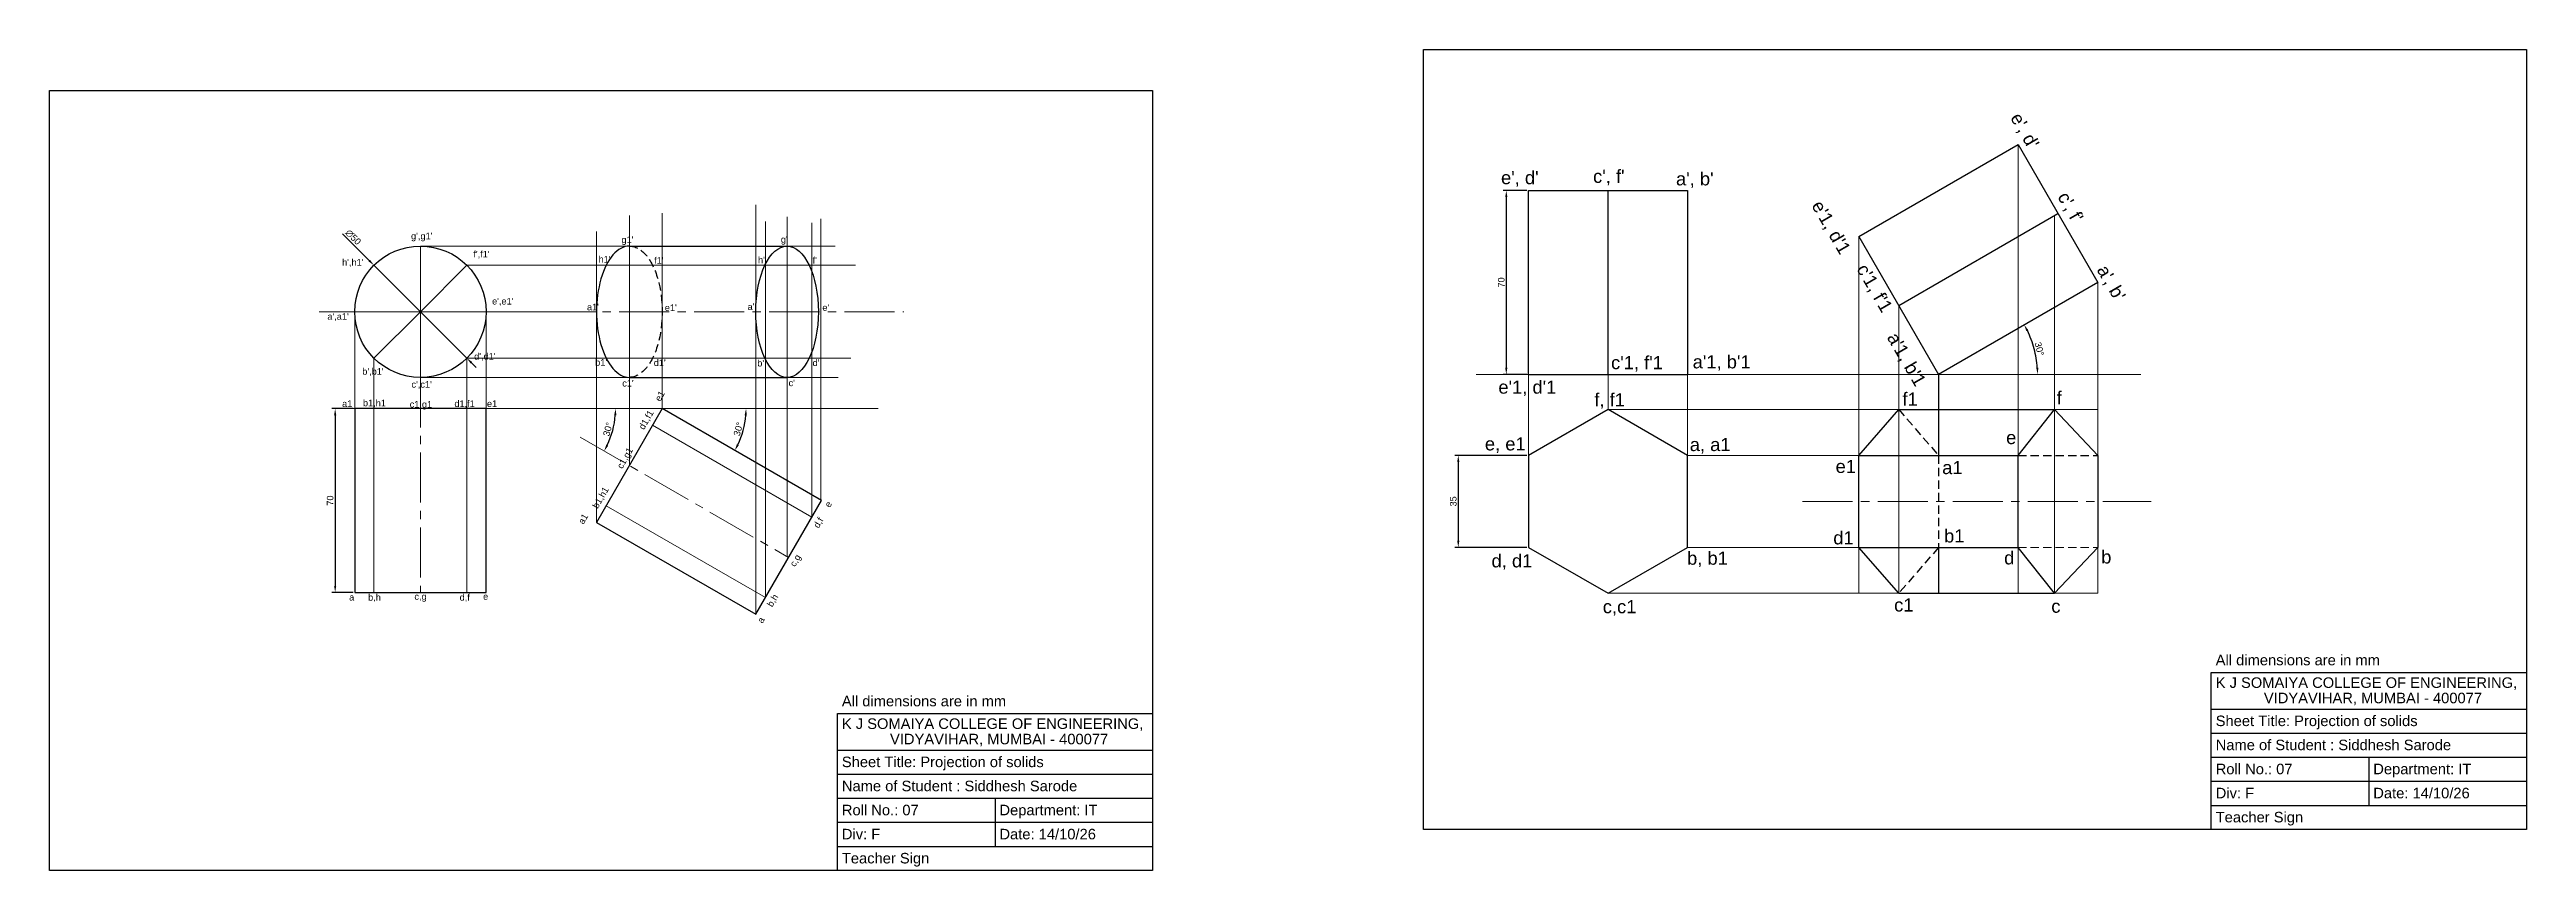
# Model space of a CAD drawing. Header units: millimetres. Extents: x 1954 to 2897, y 1348 to 1661.
import ezdxf

# ---------------------------------------------------------------- set-up
doc = ezdxf.new("R2010")
doc.units = ezdxf.units.MM
doc.linetypes.add('CENTER2', pattern=[28.575, 19.05, -3.175, 3.175, -3.175])
doc.linetypes.add('HIDDEN2', pattern=[4.7625, 3.175, -1.5875])
doc.styles.get("Standard").update_dxf_attribs({"font": 'arial.ttf'})
doc.dimstyles.new('ISO-25', dxfattribs={"dimtxt": 2.5, "dimasz": 2.5, "dimexe": 1.25, "dimexo": 0.625, "dimtad": 1, "dimtxsty": 'Standard', "dimcen": 2.5, "dimadec": 0, "dimazin": 0, "dimtfac": 1, "dimtmove": 0, "dimatfit": 3, "dimfxl": 1, "dimarcsym": 0})

# ---------------------------------------------------------------- blocks, each defined once
blk = doc.blocks.new('*D8')
at = {"color": 0, "linetype": 'Continuous', "lineweight": -2, "transparency": 16777216}
for p, q in [((2516.49, 1607.26), (2507.44, 1607.26)), ((2508.69, 1604.76), (2508.69, 1539.76)), ((2516.49, 1537.26), (2507.44, 1537.26))]:
    blk.add_line(p, q, dxfattribs=at)
at = {"color": 0, "linetype": 'Continuous', "transparency": 16777216}
for points in [[(2508.27, 1604.76), (2509.1, 1604.76), (2508.69, 1607.26)], [(2508.27, 1539.76), (2509.1, 1539.76), (2508.69, 1537.26)]]:
    blk.add_solid(points, dxfattribs=at)
at = {"layer": 'Defpoints', "color": 0, "linetype": 'Continuous', "transparency": 16777216}
for p in [(2517.12, 1607.26), (2508.69, 1537.26), (2517.12, 1537.26)]:
    blk.add_point(p, dxfattribs=at)
at = {"color": 0, "linetype": 'Continuous', "lineweight": 9, "transparency": 16777216, "insert": (2506.78, 1572.26), "char_height": 2.5, "attachment_point": 5, "rotation": 90}
blk.add_mtext('70', dxfattribs=at)
blk = doc.blocks.new('*D10')
at = {"color": 0, "linetype": 'CENTER2', "lineweight": -2, "transparency": 16777216}
blk.add_arc((2673.25, 1537.26), 37.7, 3.79968, 26.20032, dxfattribs=at)
at = {"color": 0, "linetype": 'CENTER2', "lineweight": 9, "transparency": 16777216}
for points in [[(2706.71, 1553.71), (2707.45, 1554.11), (2705.9, 1556.11)], [(2711.29, 1539.77), (2710.46, 1539.75), (2710.96, 1537.26)]]:
    blk.add_solid(points, dxfattribs=at)
at = {"layer": 'Defpoints', "color": 0, "linetype": 'CENTER2', "lineweight": 9, "transparency": 16777216}
for p in [(2733.87, 1572.26), (2708.68, 1550.16), (2564.89, 1537.26), (2673.25, 1537.26), (2750.35, 1537.26)]:
    blk.add_point(p, dxfattribs=at)
at = {"color": 0, "linetype": 'CENTER2', "lineweight": 9, "transparency": 16777216, "insert": (2711.65, 1546.95), "char_height": 2.5, "attachment_point": 5, "rotation": 284.15749}
blk.add_mtext('30°', dxfattribs=at)
blk = doc.blocks.new('*D17')
at = {"color": 0, "lineweight": -2, "transparency": 16777216}
for p, q in [((2516.49, 1506.38), (2489.15, 1506.38)), ((2490.4, 1503.88), (2490.4, 1473.88)), ((2516.49, 1471.38), (2489.15, 1471.38))]:
    blk.add_line(p, q, dxfattribs=at)
at = {"color": 0, "transparency": 16777216}
for points in [[(2489.98, 1503.88), (2490.82, 1503.88), (2490.4, 1506.38)], [(2489.98, 1473.88), (2490.82, 1473.88), (2490.4, 1471.38)]]:
    blk.add_solid(points, dxfattribs=at)
at = {"layer": 'Defpoints', "color": 0, "transparency": 16777216}
for p in [(2517.12, 1506.38), (2490.4, 1471.38), (2517.12, 1471.38)]:
    blk.add_point(p, dxfattribs=at)
at = {"color": 0, "transparency": 16777216, "insert": (2488.5, 1488.88), "char_height": 2.5, "attachment_point": 5, "rotation": 90}
blk.add_mtext('35', dxfattribs=at)
blk = doc.blocks.new('*U33')
at = {"linetype": 'Continuous', "lineweight": 9}
blk.add_line((-12.5, 0), (12.5, 0), dxfattribs=at)
blk = doc.blocks.new('*U35')
at = {"color": 0, "linetype": 'ByBlock', "lineweight": -2, "transparency": 16777216}
for p, rotation in [((3192.34, 2094.5), 90), ((3183.5, 2090.84), 135), ((3201.18, 2090.84), 45), ((3179.84, 2082), 180), ((3183.5, 2073.16), 225), ((3192.34, 2069.5), 270), ((3201.18, 2073.16), 315.0000000000001)]:
    blk.add_blockref('*U33', p, dxfattribs=dict(at, rotation=rotation))
blk.add_blockref('*U33', (3204.84, 2082), dxfattribs=at)
blk = doc.blocks.new('*D36')
at = {"color": 0, "linetype": 'Continuous', "lineweight": -2, "transparency": 16777216}
for p, q in [((2065.59, 1590.75), (2075.78, 1580.56)), ((2112.9, 1543.44), (2077.54, 1578.8)), ((2114.67, 1541.67), (2116.43, 1539.91))]:
    blk.add_line(p, q, dxfattribs=at)
at = {"color": 0, "linetype": 'Continuous', "lineweight": 9, "transparency": 16777216}
for points in [[(2076.07, 1580.86), (2075.48, 1580.27), (2077.54, 1578.8)], [(2114.96, 1541.97), (2114.37, 1541.38), (2112.9, 1543.44)]]:
    blk.add_solid(points, dxfattribs=at)
at = {"layer": 'Defpoints', "color": 0, "linetype": 'Continuous', "lineweight": 9, "transparency": 16777216}
for p in [(2077.54, 1578.8), (2112.9, 1543.44)]:
    blk.add_point(p, dxfattribs=at)
at = {"color": 0, "linetype": 'Continuous', "lineweight": 9, "transparency": 16777216, "insert": (2069.65, 1589.48), "char_height": 2.5, "attachment_point": 5, "rotation": 315}
blk.add_mtext('∅50', dxfattribs=at)
blk = doc.blocks.new('*D37')
at = {"color": 0, "linetype": 'Continuous', "lineweight": -2, "transparency": 16777216}
for p, q in [((2069.6, 1524.2), (2061.53, 1524.2)), ((2062.78, 1521.7), (2062.78, 1456.7)), ((2069.6, 1454.2), (2061.53, 1454.2))]:
    blk.add_line(p, q, dxfattribs=at)
at = {"color": 0, "linetype": 'Continuous', "lineweight": 9, "transparency": 16777216}
for points in [[(2062.36, 1521.7), (2063.19, 1521.7), (2062.78, 1524.2)], [(2062.36, 1456.7), (2063.19, 1456.7), (2062.78, 1454.2)]]:
    blk.add_solid(points, dxfattribs=at)
at = {"layer": 'Defpoints', "color": 0, "linetype": 'Continuous', "lineweight": 9, "transparency": 16777216}
for p in [(2070.22, 1524.2), (2062.78, 1454.2), (2070.22, 1454.2)]:
    blk.add_point(p, dxfattribs=at)
at = {"color": 0, "linetype": 'Continuous', "lineweight": 9, "transparency": 16777216, "insert": (2060.87, 1489.2), "char_height": 2.5, "attachment_point": 5, "rotation": 90}
blk.add_mtext('70', dxfattribs=at)
blk = doc.blocks.new('*D38')
at = {"color": 0, "linetype": 'Continuous', "lineweight": -2, "transparency": 16777216}
blk.add_arc((2137.3, 1524.2), 32.24, 334.44402, 355.55598, dxfattribs=at)
at = {"color": 0, "linetype": 'Continuous', "lineweight": 9, "transparency": 16777216}
for points in [[(2169.02, 1521.72), (2169.86, 1521.69), (2169.54, 1524.2)], [(2166.75, 1510.1), (2166.01, 1510.49), (2165.22, 1508.08)]]:
    blk.add_solid(points, dxfattribs=at)
at = {"layer": 'Defpoints', "color": 0, "linetype": 'Continuous', "lineweight": 9, "transparency": 16777216}
for p in [(2064.13, 1524.2), (2269.51, 1524.2), (2156, 1513.4), (2167.59, 1513.17), (2235.42, 1467.55)]:
    blk.add_point(p, dxfattribs=at)
at = {"color": 0, "linetype": 'Continuous', "lineweight": 9, "transparency": 16777216, "insert": (2166.6, 1516.35), "char_height": 2.5, "attachment_point": 5, "rotation": 75}
blk.add_mtext('30°', dxfattribs=at)
blk = doc.blocks.new('*D83')
at = {"color": 0, "lineweight": -2, "transparency": 16777216}
blk.add_arc((2187.3, 1524.2), 31.91, 334.48999, 355.51001, dxfattribs=at)
at = {"color": 0, "lineweight": 9, "transparency": 16777216}
for points in [[(2218.69, 1521.72), (2219.53, 1521.69), (2219.21, 1524.2)], [(2216.47, 1510.26), (2215.73, 1510.65), (2214.93, 1508.25)]]:
    blk.add_solid(points, dxfattribs=at)
at = {"layer": 'Defpoints', "color": 0, "lineweight": 9, "transparency": 16777216}
for p in [(2064.13, 1524.2), (2187.3, 1524.2), (2269.51, 1524.2), (2217.28, 1513.29), (2247.92, 1489.2)]:
    blk.add_point(p, dxfattribs=at)
at = {"color": 0, "lineweight": 9, "transparency": 16777216, "insert": (2216.28, 1516.43), "char_height": 2.5, "attachment_point": 5, "rotation": 75}
blk.add_mtext('30°', dxfattribs=at)

msp = doc.modelspace()

# ---------------------------------------------------------------- linework, layer by layer
for p, q in [((2477.114, 1660.962), (2897.114, 1660.962)), ((2477.114, 1363.962), (2477.114, 1660.962)), ((2897.114, 1660.962), (2897.114, 1363.962)), ((1954.024, 1645.332), (2374.024, 1645.332)), ((1954.024, 1348.332), (1954.024, 1645.332)), ((2374.024, 1645.332), (2374.024, 1348.332)), ((2673.251, 1537.262), (2673.251, 1506.375)), ((2673.251, 1471.375), (2673.251, 1453.875)), ((2777.114, 1423.785), (2897.114, 1423.785)), ((2777.114, 1363.962), (2777.114, 1423.785)), ((2254.024, 1408.155), (2374.024, 1408.155)), ((2254.024, 1348.332), (2254.024, 1408.155)), ((2777.114, 1409.795), (2897.114, 1409.795)), ((2777.114, 1400.629), (2897.114, 1400.629)), ((2254.024, 1394.165), (2374.024, 1394.165)), ((2777.114, 1391.462), (2897.114, 1391.462)), ((2837.114, 1391.462), (2837.114, 1373.129)), ((2254.024, 1384.998), (2374.024, 1384.998)), ((2777.114, 1382.295), (2897.114, 1382.295)), ((2254.024, 1375.832), (2374.024, 1375.832)), ((2314.024, 1375.832), (2314.024, 1357.498)), ((2777.114, 1373.129), (2897.114, 1373.129)), ((2254.024, 1366.665), (2374.024, 1366.665)), ((2897.114, 1363.962), (2477.114, 1363.962)), ((2897.114, 1363.962), (2777.114, 1363.962)), ((2254.024, 1357.498), (2374.024, 1357.498)), ((2374.024, 1348.332), (1954.024, 1348.332)), ((2374.024, 1348.332), (2254.024, 1348.332))]:
    msp.add_line(p, q)
at = {"linetype": 'Continuous', "lineweight": 30}
for p, q in [((2642.94, 1589.762), (2703.562, 1624.762)), ((2703.562, 1624.762), (2733.873, 1572.262)), ((2517.119, 1537.262), (2517.119, 1607.262)), ((2517.119, 1607.262), (2577.741, 1607.262)), ((2547.43, 1537.262), (2547.43, 1607.262)), ((2577.741, 1607.262), (2577.741, 1537.262)), ((2658.095, 1563.512), (2718.717, 1598.512)), ((2174.797, 1586.119), (2234.835, 1586.119)), ((2642.94, 1589.762), (2673.251, 1537.262)), ((2733.873, 1572.262), (2673.251, 1537.262)), ((2517.119, 1537.262), (2577.741, 1537.262)), ((2174.797, 1536.119), (2234.835, 1536.119)), ((2070.221, 1524.2), (2070.221, 1454.2)), ((2120.221, 1524.2), (2070.221, 1524.2)), ((2120.221, 1454.2), (2120.221, 1524.2)), ((2187.297, 1524.2), (2162.297, 1480.899)), ((2247.919, 1489.2), (2187.297, 1524.2)), ((2642.94, 1506.375), (2658.095, 1523.875)), ((2658.095, 1523.875), (2703.562, 1523.875)), ((2703.562, 1523.875), (2717.46, 1523.875)), ((2703.562, 1506.375), (2717.46, 1523.875)), ((2717.46, 1523.875), (2733.873, 1506.375)), ((2642.94, 1471.375), (2642.94, 1506.375)), ((2642.94, 1506.375), (2673.251, 1506.375)), ((2673.251, 1506.375), (2703.562, 1506.375)), ((2703.562, 1471.375), (2703.562, 1506.375)), ((2733.873, 1506.375), (2733.873, 1471.375)), ((2162.297, 1480.899), (2222.919, 1445.899)), ((2222.919, 1445.899), (2247.919, 1489.2)), ((2658.095, 1453.875), (2642.94, 1471.375)), ((2642.94, 1471.375), (2673.251, 1471.375)), ((2673.251, 1471.375), (2703.562, 1471.375)), ((2717.46, 1453.875), (2703.562, 1471.375)), ((2733.873, 1471.375), (2717.46, 1453.875)), ((2070.221, 1454.2), (2120.221, 1454.2)), ((2658.095, 1453.875), (2717.46, 1453.875))]:
    msp.add_line(p, q, dxfattribs=at)
at = {"linetype": 'Continuous', "lineweight": 9}
for p, q in [((2703.562, 1624.762), (2703.562, 1453.875)), ((2174.797, 1502.55), (2174.797, 1597.705)), ((2187.297, 1524.2), (2187.297, 1598.677)), ((2222.919, 1445.899), (2222.919, 1601.838)), ((2234.835, 1467.887), (2234.835, 1597.218)), ((2247.673, 1489.342), (2247.673, 1596.489)), ((2717.46, 1597.786), (2717.46, 1453.875)), ((2095.221, 1586.119), (2253.167, 1586.119)), ((2162.297, 1480.899), (2162.297, 1591.626)), ((2642.94, 1589.762), (2642.94, 1453.875)), ((2733.873, 1572.262), (2733.873, 1453.875)), ((2070.221, 1561.119), (2070.221, 1524.2)), ((2120.221, 1561.119), (2120.221, 1524.2)), ((2120.221, 1561.119), (2162.297, 1561.119)), ((2658.095, 1563.512), (2658.095, 1453.875)), ((2077.544, 1543.442), (2077.544, 1454.2)), ((2112.899, 1543.442), (2112.899, 1454.2)), ((2497.231, 1537.262), (2517.119, 1537.262)), ((2517.119, 1506.375), (2517.119, 1537.262)), ((2547.43, 1523.875), (2547.43, 1537.262)), ((2564.887, 1537.262), (2750.349, 1537.262)), ((2577.741, 1506.375), (2577.741, 1537.262)), ((2095.221, 1536.119), (2254.334, 1536.119)), ((2064.127, 1524.2), (2269.505, 1524.2)), ((2547.43, 1523.875), (2733.873, 1523.875)), ((2183.636, 1517.859), (2244.258, 1482.859)), ((2577.741, 1506.375), (2642.94, 1506.375)), ((2165.958, 1487.24), (2226.58, 1452.24)), ((2577.741, 1471.375), (2703.562, 1471.375)), ((2547.43, 1453.875), (2733.873, 1453.875))]:
    msp.add_line(p, q, dxfattribs=at)
at = {"lineweight": 9}
for p, q in [((2226.58, 1452.24), (2226.58, 1595.469)), ((2244.258, 1482.859), (2244.258, 1595.006)), ((2112.899, 1578.797), (2260.871, 1578.797)), ((2112.899, 1543.442), (2259.083, 1543.442))]:
    msp.add_line(p, q, dxfattribs=at)
at = {"linetype": 'CENTER2', "lineweight": 9}
for p, q in [((2056.632, 1561.119), (2279.343, 1561.119)), ((2095.221, 1536.119), (2095.221, 1454.2)), ((2155.999, 1513.403), (2235.419, 1467.55)), ((2621.512, 1488.875), (2754.283, 1488.875))]:
    msp.add_line(p, q, dxfattribs=at)
at = {"linetype": 'HIDDEN2', "lineweight": 25}
for p, q in [((2658.095, 1523.875), (2673.251, 1506.375)), ((2673.25, 1506.375), (2673.25, 1471.375)), ((2703.562, 1506.375), (2733.873, 1506.375)), ((2673.251, 1471.375), (2658.095, 1453.875))]:
    msp.add_line(p, q, dxfattribs=at)
at = {"linetype": 'HIDDEN2', "lineweight": 9}
msp.add_line((2703.562, 1471.375), (2733.873, 1471.375), dxfattribs=at)
at = {"linetype": 'Continuous', "lineweight": 30}
msp.add_lwpolyline([(2517.119, 1506.375), (2517.119, 1471.375), (2547.43, 1453.875), (2577.741, 1471.375), (2577.741, 1506.375), (2547.43, 1523.875)], close=True, dxfattribs=at)
msp.add_circle((2095.221, 1561.119), 25, dxfattribs=at)
msp.add_ellipse((2174.797, 1561.119), major_axis=(0, 25), ratio=0.5, start_param=0, end_param=3.1415927, dxfattribs=at)
at = {"linetype": 'HIDDEN2', "lineweight": 30, "extrusion": (0, 0, -1)}
msp.add_ellipse((2174.797, 1561.119), major_axis=(0, 25), ratio=0.5, start_param=0, end_param=3.1415927, dxfattribs=at)
at = {"linetype": 'Continuous', "lineweight": 30}
msp.add_ellipse((2234.835, 1561.119), major_axis=(0, 25), ratio=0.4766473, dxfattribs=at)

# ---------------------------------------------------------------- block references
at = {"linetype": 'Continuous', "lineweight": 9}
msp.add_blockref('*U35', (-1097.116, -520.882), dxfattribs=at)

# ---------------------------------------------------------------- texts
for s, height, p in [('All dimensions are in mm', 4.00791, (2778.792, 1426.468)), ('All dimensions are in mm', 4.00791, (2255.702, 1410.837)), ('K J SOMAIYA COLLEGE OF ENGINEERING, ', 4.00791, (2778.792, 1417.86)), ('VIDYAVIHAR, MUMBAI - 400077', 4.00791, (2797.128, 1412.008)), ('K J SOMAIYA COLLEGE OF ENGINEERING, ', 4.00791, (2255.702, 1402.23)), ('Sheet Title: Projection of solids', 4.00791, (2778.792, 1403.311)), ('VIDYAVIHAR, MUMBAI - 400077', 4.00791, (2274.038, 1396.378)), ('Name of Student : Siddhesh Sarode', 4.00791, (2778.792, 1394.145)), ('Sheet Title: Projection of solids', 4.00791, (2255.702, 1387.681)), ('Roll No.: 07', 4.00791, (2778.792, 1384.978)), ('Department: IT', 4.00791, (2838.792, 1384.978)), ('Name of Student : Siddhesh Sarode', 4.00791, (2255.702, 1378.514)), ('Div: F', 4.0079, (2778.792, 1375.811)), ('Date: 14/10/26', 4.00791, (2838.792, 1375.811)), ('Roll No.: 07', 4.00791, (2255.702, 1369.348)), ('Department: IT', 4.00791, (2315.702, 1369.348)), ('Teacher Sign ', 4.00791, (2778.792, 1366.645)), ('Div: F', 4.0079, (2255.702, 1360.181)), ('Date: 14/10/26', 4.00791, (2315.702, 1360.181)), ('Teacher Sign ', 4.00791, (2255.702, 1351.014))]:
    msp.add_text(s, height=height).set_placement(p)
at = {"linetype": 'Continuous', "lineweight": 30, "char_height": 5, "attachment_point": 1, "rotation": 300}
for s, insert in [("e', d'", (2704.755, 1637.517)), ("c', f'", (2722.721, 1607.402)), ("e'1, d'1", (2629.086, 1604.084)), ("c'1, f'1", (2646.199, 1579.938)), ("a', b'", (2737.68, 1579.59)), ("a'1, b'1", (2657.78, 1553.84))]:
    msp.add_mtext_dynamic_manual_height_columns(s, width=24.43944, gutter_width=12.5, heights=[0], dxfattribs=dict(at, insert=insert))
at = {"linetype": 'Continuous', "lineweight": 30, "char_height": 5, "attachment_point": 1}
for s, insert in [("e', d'", (2506.67, 1614.673)), ("c', f'", (2541.733, 1615.174)), ("a', b'", (2573.299, 1614.223)), ("c'1, f'1", (2548.575, 1544.223)), ("a'1, b'1", (2579.645, 1544.54)), ("e'1, d'1", (2505.665, 1534.905)), ('f, f1', (2542.205, 1530.096)), ('f1', (2659.522, 1530.364)), ('f', (2718.235, 1530.825)), ('e, e1', (2500.534, 1513.296)), ('a, a1', (2578.536, 1513.043)), ('e', (2699.003, 1515.7)), ('e1', (2634.071, 1504.707)), ('a1', (2674.659, 1504.265)), ('d1', (2633.189, 1477.512)), ('b1', (2675.363, 1478.236)), ('d, d1', (2503.066, 1468.755)), ('b, b1', (2577.523, 1469.767)), ('d', (2698.241, 1469.884)), ('b', (2735.2, 1470.236)), ('c,c1', (2545.426, 1451.288)), ('c1', (2656.354, 1451.945)), ('c', (2716.193, 1451.466))]:
    msp.add_mtext_dynamic_manual_height_columns(s, width=24.43944, gutter_width=12.5, heights=[0], dxfattribs=dict(at, insert=insert))
at = {"lineweight": 9, "char_height": 2.5, "attachment_point": 1}
for s, width, insert in [("g',g1'", 74.5845, (2091.67, 1591.186)), ("f',f1'", 74.5845, (2115.394, 1584.297)), ("g1'", 74.5845, (2171.779, 1589.776)), ("g'", 74.5845, (2232.472, 1589.907)), ("h',h1'", 74.5845, (2065.422, 1581.175)), ("h1'", 74.5845, (2163.081, 1582.339)), ("f1'", 74.5845, (2184.226, 1581.891)), ("h'", 74.5845, (2223.776, 1582.101)), ("f'", 74.5845, (2244.558, 1581.954)), ("e',e1'", 74.5845, (2122.526, 1566.358)), ("a',a1'", 74.5845, (2059.812, 1560.552)), ("a1'", 74.5845, (2158.66, 1564.148)), ("e1'", 74.5845, (2188.275, 1563.906)), ("a'", 74.5845, (2219.796, 1564.279)), ("e'", 74.5845, (2248.275, 1563.931)), ("b',b1'", 74.5845, (2073.096, 1539.628)), ("d',d1'", 74.5845, (2115.708, 1545.37)), ("b1'", 74.5845, (2161.765, 1543.086)), ("d1'", 74.5845, (2184.076, 1542.926)), ("b'", 74.5845, (2223.481, 1542.774)), ("d'", 74.5845, (2244.558, 1542.922)), ("c',c1'", 74.5845, (2091.822, 1534.692)), ("c1'", 74.5845, (2172.079, 1535.133)), ("c'", 74.5845, (2235.42, 1535.263)), ('a1', 24.22168, (2065.414, 1527.365)), ('b1,h1', 24.22168, (2073.362, 1527.617)), ('c1,g1', 24.22168, (2091.15, 1527.112)), ('d1,f1', 24.22168, (2108.181, 1527.365)), ('e1', 24.22168, (2120.57, 1527.365)), ('a', 24.22168, (2068.092, 1453.648)), ('b,h', 24.22168, (2075.325, 1453.601)), ('c,g', 24.22168, (2092.946, 1453.911)), ('d,f', 24.22168, (2110.172, 1453.601)), ('e', 24.22168, (2119.105, 1453.911))]:
    msp.add_mtext_dynamic_manual_height_columns(s, width=width, gutter_width=12.5, heights=[0], dxfattribs=dict(at, insert=insert))
for s, insert, rotation in [('e1', (2184.332, 1527.946), 60.087975), ('d1,f1', (2178.154, 1517.207), 60.087975), ('c1,g1', (2169.88, 1502.32), 60.087975), ('b1,h1', (2160.572, 1487.153), 60.087975), ('a1', (2155.126, 1481.171), 60.087975), ('d,f', (2244.682, 1479.731), 59.533771), ('e', (2248.944, 1487.588), 59.533771), ('c,g', (2235.68, 1465.041), 59.533771), ('b,h', (2227.013, 1449.696), 59.533771), ('a', (2223.305, 1443.486), 59.533771)]:
    msp.add_mtext_dynamic_manual_height_columns(s, width=24.22168, gutter_width=12.5, heights=[0], dxfattribs=dict(at, insert=insert, rotation=rotation))

# ---------------------------------------------------------------- dimensions: what is measured, and where the dimension line sits
at = {"linetype": 'Continuous', "lineweight": 9}
for base, p1, p2, picture, middle in [((2508.686, 1537.262), (2517.119, 1607.262), (2517.119, 1537.262), '*D8', (2508.686, 1572.262)), ((2062.775, 1454.2), (2070.221, 1524.2), (2070.221, 1454.2), '*D37', (2062.775, 1489.2))]:
    dim = msp.add_linear_dim(base=base, p1=p1, p2=p2, angle=90, dimstyle='ISO-25', dxfattribs=at)
    dim.commit()
    dim.dimension.update_dxf_attribs({"geometry": picture, "text_midpoint": middle, "dimtype": 160})
dim = msp.add_diameter_dim_2p(p1=(2112.899, 1543.442), p2=(2077.544, 1578.797), dimstyle='ISO-25', dxfattribs=at)
dim.commit()
dim.dimension.update_dxf_attribs({"geometry": '*D36', "text_midpoint": (2068.255, 1588.086), "dimtype": 163})
at = {"linetype": 'CENTER2', "lineweight": 9}
dim = msp.add_angular_dim_2l(base=(2708.682, 1550.158), line1=((2564.887, 1537.262), (2750.349, 1537.262)), line2=((2733.873, 1572.262), (2673.251, 1537.262)), dimstyle='ISO-25', dxfattribs=at)
dim.commit()
dim.dimension.update_dxf_attribs({"geometry": '*D10', "text_midpoint": (2709.81, 1546.484), "dimtype": 162})
at = {"linetype": 'Continuous', "lineweight": 9}
dim = msp.add_angular_dim_2l(base=(2167.593, 1513.173), line1=((2155.999, 1513.403), (2235.419, 1467.55)), line2=((2064.127, 1524.2), (2269.505, 1524.2)), dimstyle='ISO-25', dxfattribs=at)
dim.commit()
dim.dimension.update_dxf_attribs({"geometry": '*D38', "text_midpoint": (2166.601, 1516.348)})
at = {"lineweight": 9}
dim = msp.add_angular_dim_2l(base=(2217.283, 1513.286), line1=((2247.919, 1489.2), (2187.297, 1524.2)), line2=((2064.127, 1524.2), (2269.505, 1524.2)), dimstyle='ISO-25', dxfattribs=at)
dim.commit()
dim.dimension.update_dxf_attribs({"geometry": '*D83', "text_midpoint": (2216.283, 1516.434)})
dim = msp.add_linear_dim(base=(2490.4, 1471.375), p1=(2517.119, 1506.375), p2=(2517.119, 1471.375), angle=90, dimstyle='ISO-25')
dim.commit()
dim.dimension.update_dxf_attribs({"geometry": '*D17', "text_midpoint": (2488.497, 1488.875)})

doc.saveas('drawing.dxf')
